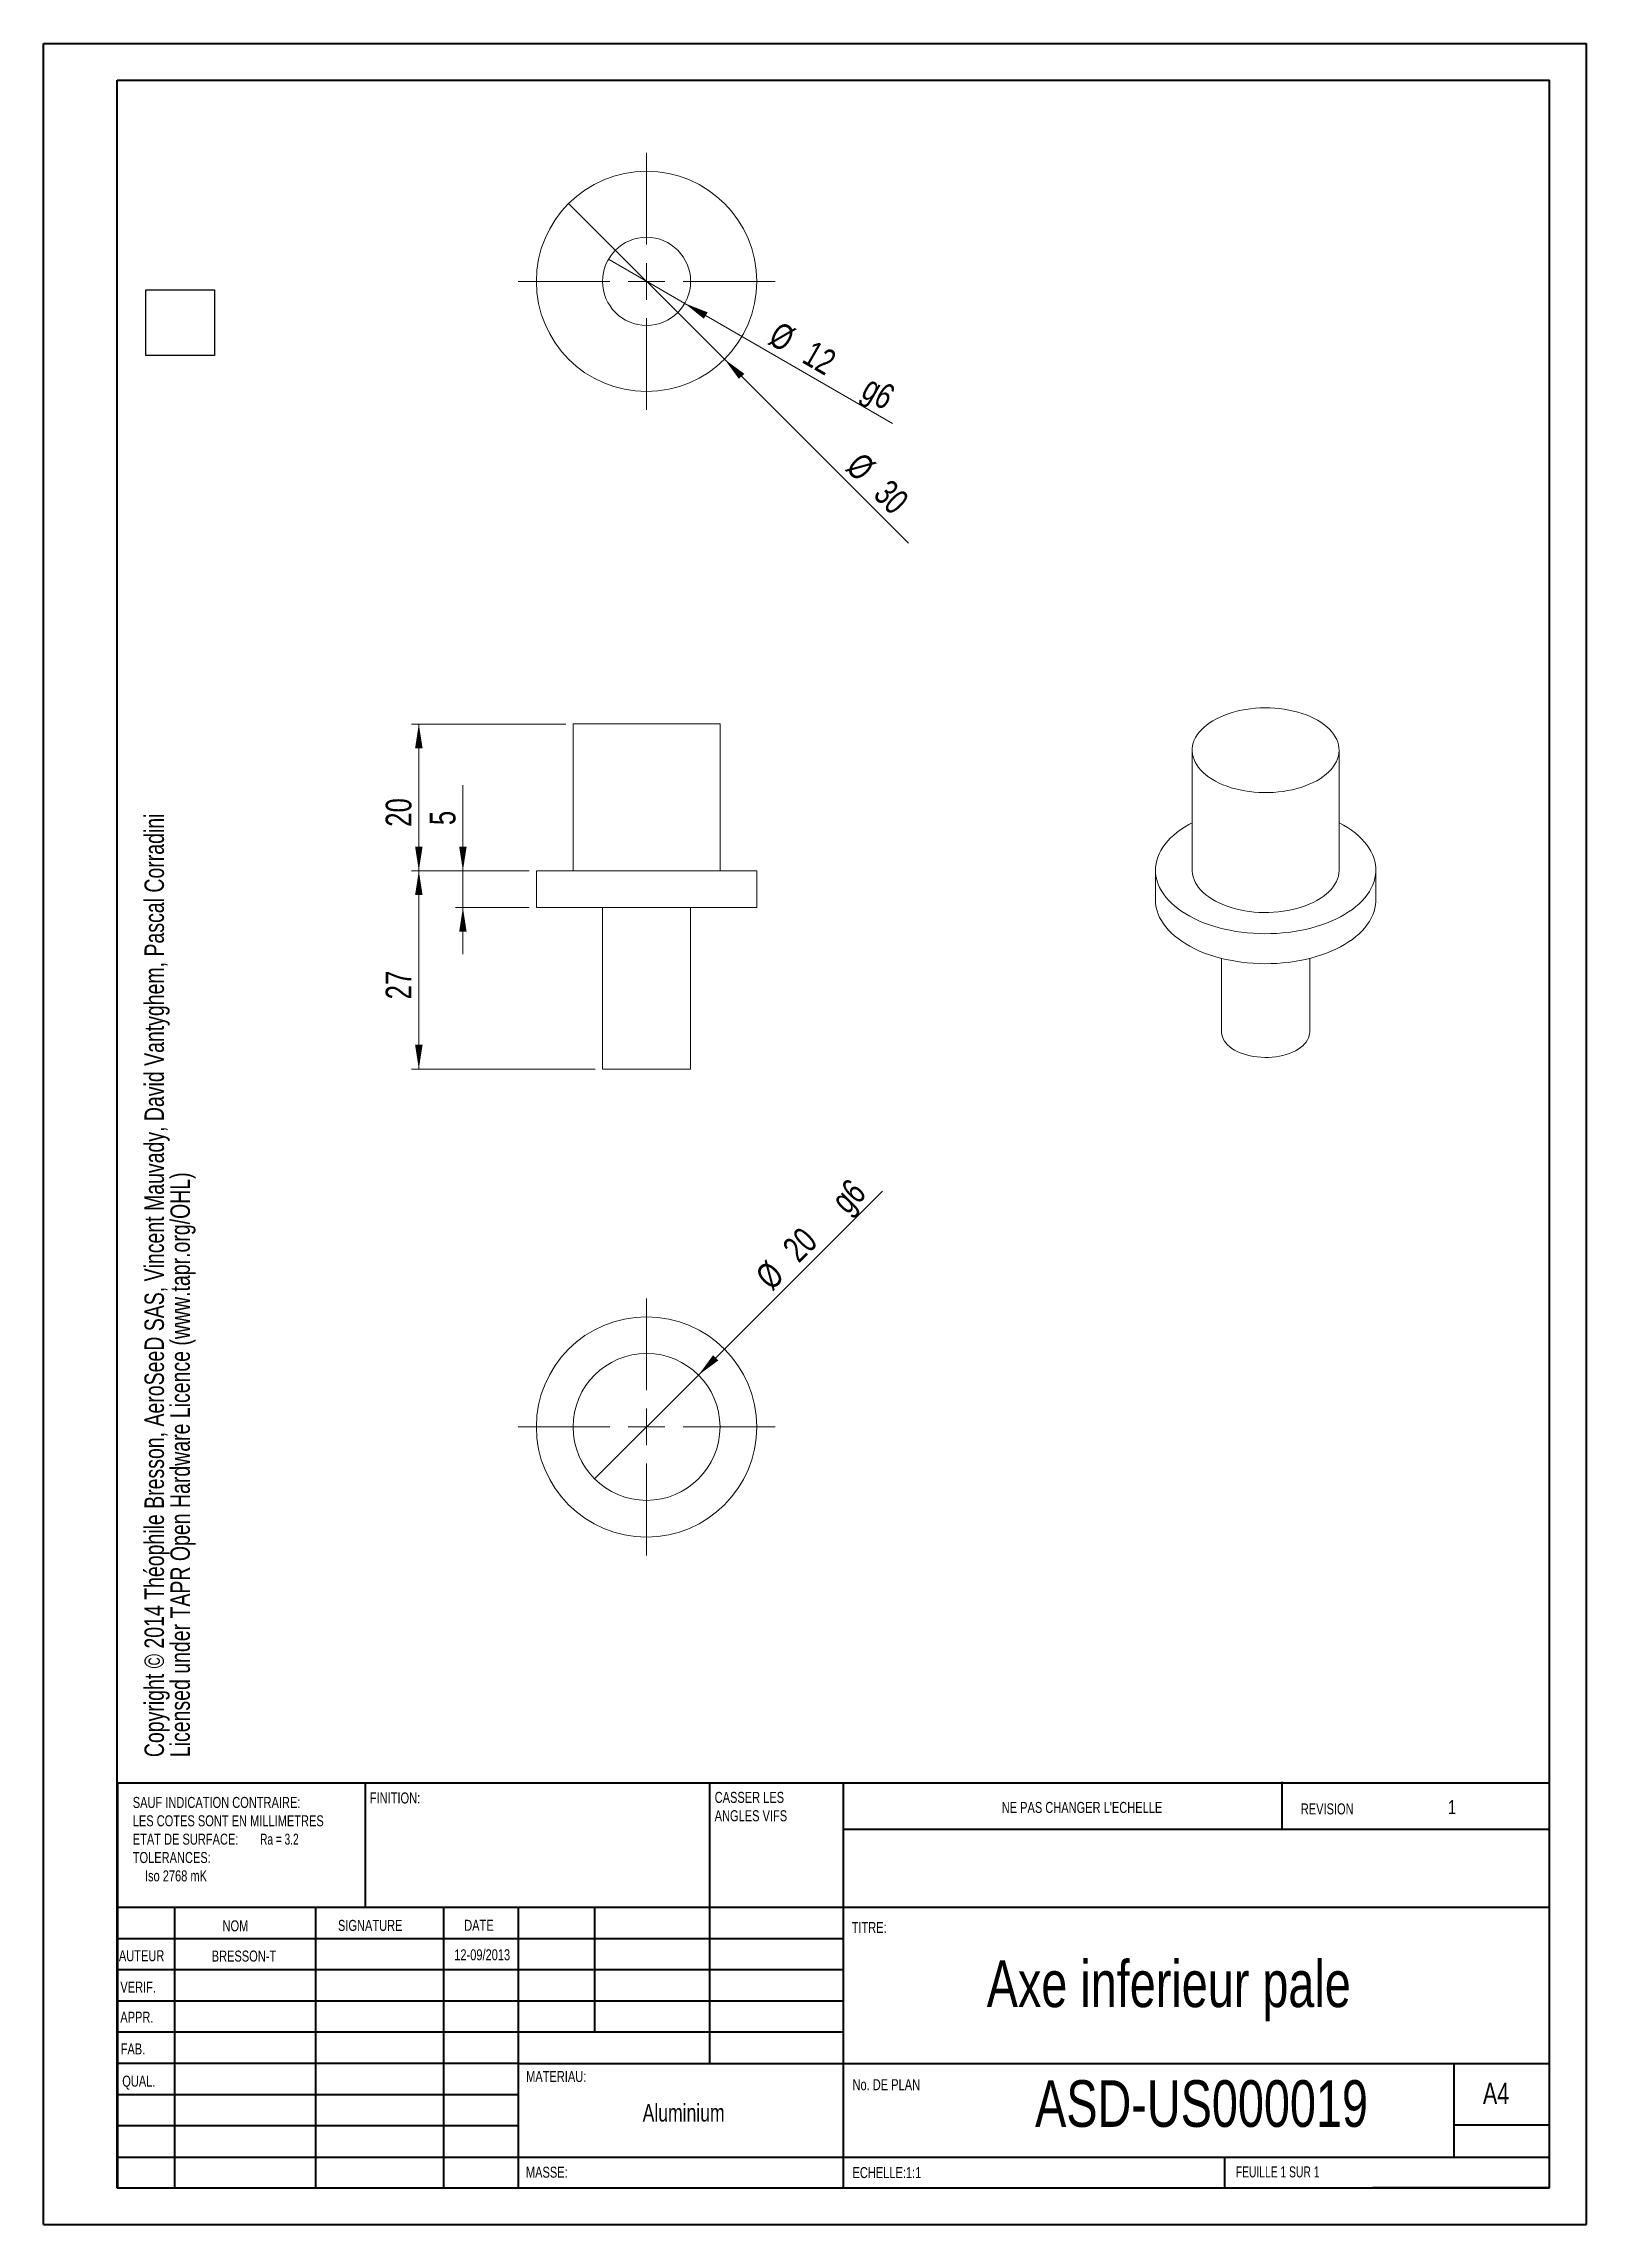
# Model space of a CAD drawing. Header units: millimetres. Extents: x 0 to 210, y 0 to 297.
import ezdxf

# ---------------------------------------------------------------- set-up
doc = ezdxf.new("R2010")
doc.units = ezdxf.units.MM
doc.styles.add('SLDTEXTSTYLE0', font='TXT', dxfattribs={"width": 0.75})
doc.styles.add('SLDTEXTSTYLE1', font='TXT', dxfattribs={"width": 0.7})
doc.styles.add('SLDTEXTSTYLE2', font='TXT', dxfattribs={"width": 0.6875})
doc.dimstyles.new('SLDDIMSTYLE0', dxfattribs={"dimtxt": 3.5, "dimasz": 3.302, "dimexe": 0, "dimexo": 0.0625, "dimgap": 0.875, "dimtad": 1, "dimrnd": 1e-09, "dimzin": 12, "dimdsep": 46, "dimtxsty": 'SLDTEXTSTYLE0', "dimsah": 1, "dimcen": 0.09, "dimadec": 0, "dimazin": 3, "dimtfac": 1, "dimtmove": 0, "dimatfit": 0, "dimfxl": 1, "dimfrac": 2, "dimtolj": 1, "dimtzin": 12, "dimarcsym": 0})
doc.dimstyles.new('SLDDIMSTYLE1', dxfattribs={"dimtxt": 3.5, "dimasz": 3.302, "dimexe": 0, "dimexo": 0.0625, "dimgap": 0.875, "dimtad": 1, "dimrnd": 1e-09, "dimzin": 12, "dimdsep": 46, "dimtxsty": 'SLDTEXTSTYLE0', "dimsah": 1, "dimcen": 0.09, "dimadec": 0, "dimazin": 3, "dimtfac": 1, "dimtofl": 0, "dimtmove": 0, "dimatfit": 3, "dimfxl": 1, "dimfrac": 2, "dimtolj": 1, "dimtzin": 12, "dimarcsym": 0})
doc.dimstyles.new('SLDDIMSTYLE2', dxfattribs={"dimtxt": 3.5, "dimasz": 3.302, "dimexe": 0, "dimexo": 0.0625, "dimgap": 0.875, "dimtad": 1, "dimrnd": 1e-09, "dimzin": 12, "dimdsep": 46, "dimtxsty": 'SLDTEXTSTYLE0', "dimblk1": 'NONE', "dimsah": 1, "dimcen": 0, "dimadec": 0, "dimazin": 3, "dimtfac": 1, "dimtmove": 0, "dimatfit": 3, "dimldrblk": 'NONE', "dimfxl": 1, "dimfrac": 2, "dimtolj": 1, "dimtzin": 12, "dimarcsym": 0})
doc.dimstyles.new('SLDDIMSTYLE3', dxfattribs={"dimtxt": 3.5, "dimasz": 3.302, "dimexe": 0, "dimexo": 0.0625, "dimgap": 0.875, "dimtad": 1, "dimrnd": 1e-09, "dimzin": 12, "dimdsep": 46, "dimtxsty": 'SLDTEXTSTYLE0', "dimblk1": 'NONE', "dimsah": 1, "dimcen": 0, "dimadec": 0, "dimazin": 3, "dimtfac": 1, "dimtmove": 0, "dimatfit": 3, "dimldrblk": 'NONE', "dimfxl": 1, "dimfrac": 2, "dimtolj": 1, "dimtzin": 12, "dimarcsym": 0})
doc.dimstyles.new('SLDDIMSTYLE4', dxfattribs={"dimtxt": 3.5, "dimasz": 3.302, "dimexe": 0, "dimexo": 0.0625, "dimgap": 0.875, "dimtad": 1, "dimrnd": 1e-09, "dimzin": 12, "dimdsep": 46, "dimtxsty": 'SLDTEXTSTYLE0', "dimblk1": 'NONE', "dimsah": 1, "dimcen": 0, "dimadec": 0, "dimazin": 3, "dimtfac": 1, "dimtmove": 0, "dimatfit": 3, "dimldrblk": 'NONE', "dimfxl": 1, "dimfrac": 2, "dimtolj": 1, "dimtzin": 12, "dimarcsym": 0})
picture_1 = doc.add_image_def('image1.bmp', size_in_pixel=(400, 420))

# ---------------------------------------------------------------- blocks, each defined once
blk = doc.blocks.new('SW_NOTE_0')
at = {"color": 0, "linetype": 'Continuous', "lineweight": 0, "char_height": 2.6458, "attachment_point": 1, "rotation": 90, "style": 'SLDTEXTSTYLE0'}
for s, insert in [('Copyright © 2014 Théophile Bresson, AeroSeeD SAS, Vincent Mauvady, David Vantyghem, Pascal Corradini', (-3.41, 0)), ('Licensed under TAPR Open Hardware Licence (www.tapr.org/OHL)', (0.12, 0))]:
    blk.add_mtext(s, dxfattribs=dict(at, insert=insert))
blk = doc.blocks.new('SW_NOTE_1')
at = {"color": 0, "linetype": 'Continuous', "lineweight": 0, "char_height": 1.5, "attachment_point": 1, "style": 'SLDTEXTSTYLE0'}
for s, insert in [('CASSER LES', (0, 1.93)), ('ANGLES VIFS', (0, -0.57))]:
    blk.add_mtext(s, dxfattribs=dict(at, insert=insert))
blk = doc.blocks.new('SW_NOTE_2')
at = {"color": 0, "linetype": 'Continuous', "lineweight": 0, "char_height": 1.5, "attachment_point": 1}
for s, insert, style in [('SAUF INDICATION CONTRAIRE:', (0, 1.93), 'SLDTEXTSTYLE0'), ('LES COTES SONT EN MILLIMETRES', (0, -0.57), 'SLDTEXTSTYLE0'), ('TOLERANCES:', (0, -5.57), 'SLDTEXTSTYLE0'), ('ETAT DE SURFACE:', (0, -3.07), 'SLDTEXTSTYLE0'), ('Ra = 3.2', (17.33, -3.07), 'SLDTEXTSTYLE2'), ('Iso 2768 mK', (1.66, -8.07), 'SLDTEXTSTYLE0')]:
    blk.add_mtext(s, dxfattribs=dict(at, insert=insert, style=style))
blk = doc.blocks.new('*D4')
at = {"color": 7, "linetype": 'Continuous', "lineweight": 0}
for p, q in [((57.15, 184.55), (57.15, 196.21)), ((66.15, 184.55), (56.15, 184.55)), ((57.15, 184.55), (57.15, 179.55)), ((66.15, 179.55), (56.15, 179.55)), ((57.15, 179.55), (57.15, 173.2))]:
    blk.add_line(p, q, dxfattribs=at)
for points in [[(57.15, 184.55), (57.66, 187.86), (56.64, 187.86)], [(57.15, 179.55), (56.64, 176.25), (57.66, 176.25)]]:
    blk.add_solid(points, dxfattribs=at)
at = {"color": 7, "linetype": 'Continuous', "lineweight": 0, "insert": (52.64, 190.78, 0.1), "char_height": 3.5, "attachment_point": 1, "rotation": 90, "style": 'SLDTEXTSTYLE0'}
blk.add_mtext('5', dxfattribs=at)
blk = doc.blocks.new('*D5')
at = {"color": 7, "linetype": 'Continuous', "lineweight": 0}
for p, q in [((66.15, 184.55), (50.15, 184.55)), ((51.15, 184.55), (51.15, 157.55)), ((75.15, 157.55), (50.15, 157.55))]:
    blk.add_line(p, q, dxfattribs=at)
for points in [[(51.15, 184.55), (50.64, 181.25), (51.66, 181.25)], [(51.15, 157.55), (51.66, 160.86), (50.64, 160.86)]]:
    blk.add_solid(points, dxfattribs=at)
at = {"color": 7, "linetype": 'Continuous', "lineweight": 0, "insert": (46.64, 167.05, 0.1), "char_height": 3.5, "attachment_point": 1, "rotation": 90, "style": 'SLDTEXTSTYLE0'}
blk.add_mtext('27', dxfattribs=at)
blk = doc.blocks.new('*D6')
at = {"color": 7, "linetype": 'Continuous', "lineweight": 0}
for p, q in [((71.15, 204.55), (50.15, 204.55)), ((51.15, 184.55), (51.15, 204.55)), ((66.15, 184.55), (50.15, 184.55))]:
    blk.add_line(p, q, dxfattribs=at)
for points in [[(51.15, 204.55), (50.64, 201.25), (51.66, 201.25)], [(51.15, 184.55), (51.66, 187.86), (50.64, 187.86)]]:
    blk.add_solid(points, dxfattribs=at)
at = {"color": 7, "linetype": 'Continuous', "lineweight": 0, "insert": (46.64, 190.55, 0.1), "char_height": 3.5, "attachment_point": 1, "rotation": 90, "style": 'SLDTEXTSTYLE0'}
blk.add_mtext('20', dxfattribs=at)
blk = doc.blocks.new('*D8')
at = {"color": 7, "linetype": 'Continuous', "lineweight": 0}
for q in [(114.25, 140.92), (75.08, 101.75)]:
    blk.add_line((89.22, 115.89), q, dxfattribs=at)
blk.add_solid([(89.22, 115.89), (91.92, 117.87), (91.2, 118.59)], dxfattribs=at)
at = {"color": 7, "linetype": 'Continuous', "lineweight": 0, "char_height": 3.5, "attachment_point": 1, "rotation": 45, "style": 'SLDTEXTSTYLE0'}
for s, insert in [('g6', (107, 140.11, -23.4)), ('20', (100.4, 133.51, -23.4)), ('%%c', (96.71, 129.74, -23.4))]:
    blk.add_mtext(s, dxfattribs=dict(at, insert=insert))
blk = doc.blocks.new('_NONE')
blk = doc.blocks.new('SW_CENTERMARKSYMBOL_0')
at = {"color": 0, "linetype": 'Continuous', "lineweight": 0}
for p, q in [((0, 5), (0, 17.5)), ((-5, 0), (-17.5, 0)), ((0, 0), (-2.5, 0)), ((0, 0), (0, 2.5)), ((0, 0), (0, -2.5)), ((0, 0), (2.5, 0)), ((5, 0), (17.5, 0)), ((0, -5), (0, -17.5))]:
    blk.add_line(p, q, dxfattribs=at)
blk = doc.blocks.new('*D10')
at = {"color": 7, "linetype": 'Continuous', "lineweight": 0}
for q in [(71.54, 275.44), (117.79, 229.2)]:
    blk.add_line((92.76, 254.23), q, dxfattribs=at)
blk.add_solid([(92.76, 254.23), (94.73, 251.54), (95.45, 252.25)], dxfattribs=at)
at = {"color": 7, "linetype": 'Continuous', "lineweight": 0, "char_height": 3.5, "attachment_point": 1, "rotation": 315, "style": 'SLDTEXTSTYLE0'}
for s, insert in [('%%c', (111.57, 241.79, 23.6)), ('30', (115.34, 238.09, 23.6))]:
    blk.add_mtext(s, dxfattribs=dict(at, insert=insert))
blk = doc.blocks.new('*D11')
at = {"color": 7, "linetype": 'Continuous', "lineweight": 0}
for q in [(76.95, 267.84), (115.64, 245.5)]:
    blk.add_line((87.35, 261.84), q, dxfattribs=at)
blk.add_solid([(87.35, 261.84), (89.95, 259.74), (90.46, 260.62)], dxfattribs=at)
at = {"color": 7, "linetype": 'Continuous', "lineweight": 0, "char_height": 3.5, "attachment_point": 1, "rotation": 330, "style": 'SLDTEXTSTYLE0'}
for s, insert in [('%%c', (100.28, 259.51, 23.6)), ('12', (104.88, 256.92, 23.6)), ('g6', (112.91, 252.22, 23.6))]:
    blk.add_mtext(s, dxfattribs=dict(at, insert=insert))
blk = doc.blocks.new('SW_CENTERMARKSYMBOL_1')
at = {"color": 0, "linetype": 'Continuous', "lineweight": 0}
for p, q in [((0, 5), (0, 17.5)), ((-5, 0), (-17.5, 0)), ((0, 0), (-2.5, 0)), ((0, 0), (0, 2.5)), ((0, 0), (0, -2.5)), ((0, 0), (2.5, 0)), ((5, 0), (17.5, 0)), ((0, -5), (0, -17.5))]:
    blk.add_line(p, q, dxfattribs=at)

msp = doc.modelspace()

# ---------------------------------------------------------------- linework, layer by layer
at = {"color": 7, "linetype": 'Continuous', "lineweight": 40}
for p, q in [((0.079, 0.215), (0.079, 297.215)), ((0.079, 297.215), (210.079, 297.215)), ((210.079, 0.215), (210.079, 297.215)), ((210.079, 292.215), (210.079, 297.215)), ((10.079, 292.215), (205.079, 292.215)), ((10.079, 5.215), (10.079, 292.215)), ((205.079, 5.215), (205.079, 292.215)), ((10.111, 60.371), (205.079, 60.371)), ((10.111, 60.371), (10.111, 5.121)), ((43.911, 43.371), (43.911, 60.371)), ((90.711, 60.371), (90.711, 22.121)), ((108.911, 60.371), (108.911, 5.121)), ((168.679, 54.09), (168.679, 60.465)), ((205.079, 53.996), (108.911, 53.996)), ((205.079, 43.371), (10.111, 43.371)), ((17.911, 43.371), (17.911, 5.121)), ((37.102, 43.371), (37.102, 5.121)), ((54.51, 43.371), (54.51, 5.121)), ((64.711, 5.121), (64.711, 43.371)), ((75.111, 26.371), (75.111, 43.371)), ((108.911, 39.121), (10.111, 39.121)), ((108.911, 34.871), (10.111, 34.871)), ((108.911, 30.621), (10.111, 30.621)), ((108.911, 26.371), (10.111, 26.371)), ((64.711, 22.121), (10.111, 22.121)), ((64.711, 22.121), (205.079, 22.121)), ((192.079, 9.465), (192.079, 22.215)), ((64.711, 17.871), (10.111, 17.871)), ((64.711, 13.621), (10.111, 13.621)), ((205.079, 13.715), (192.079, 13.715)), ((10.111, 9.371), (205.079, 9.371)), ((160.879, 5.215), (160.879, 9.465)), ((10.079, 5.215), (205.079, 5.215)), ((205.079, 5.215), (180.988, 5.215)), ((0.079, 0.215), (210.079, 0.215))]:
    msp.add_line(p, q, dxfattribs=at)
at = {"color": 7, "linetype": 'Continuous', "lineweight": 15}
for p, q in [((72.151, 204.554), (72.151, 184.554)), ((92.151, 204.554), (72.151, 204.554)), ((92.151, 184.554), (92.151, 204.554)), ((156.423, 200.98), (156.423, 184.649)), ((176.423, 184.649), (176.423, 200.98)), ((67.151, 184.554), (67.151, 179.554)), ((97.151, 184.554), (67.151, 184.554)), ((97.151, 179.554), (97.151, 184.554)), ((151.423, 184.649), (151.423, 180.567)), ((181.423, 180.567), (181.423, 184.649)), ((97.151, 179.554), (67.151, 179.554)), ((76.151, 179.554), (76.151, 157.554)), ((88.151, 157.554), (88.151, 179.554)), ((160.423, 172.63), (160.423, 162.603)), ((172.423, 162.603), (172.423, 172.63)), ((88.151, 157.554), (76.151, 157.554))]:
    msp.add_line(p, q, dxfattribs=at)
at = {"color": 7, "linetype": 'Continuous', "lineweight": 15, "flags": 128}
for points in [[(173.494, 205.062), (173.946, 204.783), (174.365, 204.488), (174.75, 204.177), (175.097, 203.853), (175.407, 203.516), (175.678, 203.167), (175.908, 202.809), (176.097, 202.444), (176.243, 202.071), (176.347, 201.694), (176.407, 201.314), (176.423, 200.932), (176.396, 200.551), (176.325, 200.171), (176.211, 199.795), (176.053, 199.425), (175.854, 199.061), (175.614, 198.705), (175.333, 198.359), (175.014, 198.025), (174.657, 197.704), (174.264, 197.397), (173.836, 197.106), (173.377, 196.831), (172.886, 196.575), (172.368, 196.338), (171.823, 196.121), (171.255, 195.926), (170.666, 195.753), (170.058, 195.602), (169.435, 195.475), (168.798, 195.372), (168.151, 195.294), (167.496, 195.241), (166.837, 195.212), (166.175, 195.209), (165.515, 195.231), (164.859, 195.278), (164.21, 195.351), (163.57, 195.447), (162.943, 195.568), (162.331, 195.713), (161.737, 195.881), (161.163, 196.07), (160.613, 196.282), (160.087, 196.514), (159.59, 196.765), (159.122, 197.035), (158.687, 197.323), (158.285, 197.626), (157.919, 197.944), (157.59, 198.275), (157.299, 198.618), (157.049, 198.971), (156.839, 199.333), (156.671, 199.702), (156.546, 200.077), (156.465, 200.456), (156.426, 200.837), (156.432, 201.219), (156.481, 201.599), (156.574, 201.977), (156.709, 202.351), (156.888, 202.719), (157.107, 203.079), (157.368, 203.429), (157.668, 203.77), (158.007, 204.098), (158.382, 204.412), (158.793, 204.711), (159.236, 204.994), (159.712, 205.26), (160.216, 205.506), (160.748, 205.733), (161.305, 205.939), (161.883, 206.124), (162.482, 206.286), (163.098, 206.425), (163.729, 206.54), (164.371, 206.63), (165.023, 206.696), (165.68, 206.737), (166.341, 206.753), (167.002, 206.743), (167.66, 206.709), (168.313, 206.649), (168.958, 206.564), (169.592, 206.456), (170.212, 206.323), (170.815, 206.166), (171.399, 205.988), (171.962, 205.787), (172.5, 205.565), (173.012, 205.323), (173.494, 205.062)], [(177.03, 190.772), (177.584, 190.435), (178.106, 190.081), (178.594, 189.711), (179.047, 189.326), (179.464, 188.929), (179.843, 188.518), (180.183, 188.097), (180.484, 187.666), (180.744, 187.226), (180.963, 186.778), (181.14, 186.324), (181.275, 185.866), (181.366, 185.404), (181.415, 184.94), (181.42, 184.475), (181.382, 184.011), (181.302, 183.548), (181.178, 183.088), (181.011, 182.634), (180.803, 182.184), (180.553, 181.742), (180.262, 181.309), (179.932, 180.885), (179.562, 180.472), (179.155, 180.07), (178.711, 179.683), (178.231, 179.309), (177.718, 178.951), (177.171, 178.609), (176.594, 178.285), (175.988, 177.979), (175.354, 177.692), (174.694, 177.425), (174.01, 177.179), (173.305, 176.955), (172.58, 176.753), (171.836, 176.574), (171.078, 176.417), (170.306, 176.285), (169.522, 176.177), (168.73, 176.093), (167.931, 176.034), (167.128, 176), (166.323, 175.99), (165.518, 176.006), (164.715, 176.046), (163.918, 176.112), (163.128, 176.202), (162.347, 176.316), (161.578, 176.454), (160.823, 176.616), (160.084, 176.801), (159.364, 177.009), (158.663, 177.239), (157.985, 177.49), (157.332, 177.762), (156.705, 178.053), (156.105, 178.364), (155.536, 178.693), (154.998, 179.039), (154.492, 179.401), (154.022, 179.778), (153.587, 180.17), (153.189, 180.574), (152.829, 180.99), (152.508, 181.416), (152.228, 181.852), (151.988, 182.296), (151.79, 182.747), (151.634, 183.203), (151.521, 183.663), (151.451, 184.127), (151.424, 184.591), (151.44, 185.056), (151.499, 185.52), (151.602, 185.981), (151.747, 186.438), (151.934, 186.891), (152.164, 187.336), (152.434, 187.774), (152.745, 188.203), (153.095, 188.622), (153.484, 189.029), (153.91, 189.424), (154.371, 189.805), (154.868, 190.171), (155.398, 190.521), (155.96, 190.854), (156.423, 191.104)], [(176.423, 191.104), (176.445, 191.092), (177.03, 190.772)], [(176.423, 184.649), (176.423, 184.602), (176.396, 184.22), (176.325, 183.841), (176.211, 183.465), (176.053, 183.094), (175.854, 182.73), (175.614, 182.374), (175.333, 182.029), (175.014, 181.694), (174.657, 181.373), (174.264, 181.066), (173.836, 180.775), (173.377, 180.5), (172.886, 180.244), (172.368, 180.007), (171.823, 179.791), (171.255, 179.595), (170.666, 179.422), (170.058, 179.271), (169.435, 179.144), (168.798, 179.042), (168.151, 178.963), (167.496, 178.91), (166.837, 178.881), (166.175, 178.878), (165.515, 178.9), (164.859, 178.948), (164.21, 179.02), (163.57, 179.116), (162.943, 179.237), (162.331, 179.382), (161.737, 179.55), (161.163, 179.74), (160.613, 179.951), (160.087, 180.183), (159.59, 180.435), (159.122, 180.705), (158.687, 180.992), (158.285, 181.295), (157.919, 181.613), (157.59, 181.944), (157.299, 182.287), (157.049, 182.64), (156.839, 183.002), (156.671, 183.371), (156.546, 183.746), (156.465, 184.125), (156.426, 184.506), (156.423, 184.649)], [(181.423, 180.567), (181.42, 180.392), (181.382, 179.928), (181.302, 179.465), (181.178, 179.006), (181.011, 178.551), (180.803, 178.102), (180.553, 177.66), (180.262, 177.226), (179.932, 176.802), (179.562, 176.389), (179.155, 175.988), (178.711, 175.6), (178.231, 175.226), (177.718, 174.868), (177.171, 174.526), (176.594, 174.202), (175.988, 173.896), (175.354, 173.609), (174.694, 173.343), (174.01, 173.097), (173.305, 172.872), (172.58, 172.67), (171.836, 172.491), (171.078, 172.335), (170.306, 172.202), (169.522, 172.094), (168.73, 172.01), (167.931, 171.951), (167.128, 171.917), (166.323, 171.908), (165.518, 171.923), (164.715, 171.964), (163.918, 172.029), (163.128, 172.119), (162.347, 172.233), (161.578, 172.372), (160.823, 172.534), (160.084, 172.719), (159.364, 172.926), (158.663, 173.156), (157.985, 173.407), (157.332, 173.679), (156.705, 173.971), (156.105, 174.281), (155.536, 174.61), (154.998, 174.956), (154.492, 175.318), (154.022, 175.696), (153.587, 176.087), (153.189, 176.491), (152.829, 176.907), (152.508, 177.334), (152.228, 177.769), (151.988, 178.213), (151.79, 178.664), (151.634, 179.12), (151.521, 179.581), (151.451, 180.044), (151.424, 180.509), (151.423, 180.567)], [(172.423, 162.603), (172.411, 162.382), (172.357, 162.09), (172.261, 161.801), (172.122, 161.518), (171.942, 161.243), (171.722, 160.978), (171.465, 160.724), (171.171, 160.484), (170.842, 160.26), (170.482, 160.052), (170.093, 159.862), (169.677, 159.692), (169.238, 159.544), (168.778, 159.417), (168.302, 159.313), (167.812, 159.233), (167.312, 159.177), (166.805, 159.146), (166.296, 159.14), (165.788, 159.159), (165.284, 159.202), (164.789, 159.27), (164.305, 159.362), (163.836, 159.477), (163.387, 159.615), (162.959, 159.775), (162.556, 159.955), (162.181, 160.154), (161.836, 160.37), (161.525, 160.603), (161.249, 160.85), (161.01, 161.109), (160.81, 161.38), (160.65, 161.659), (160.533, 161.945), (160.457, 162.236), (160.425, 162.529), (160.423, 162.603)]]:
    msp.add_lwpolyline(points, dxfattribs=at)
at = {"color": 7, "linetype": 'Continuous', "lineweight": 15}
for centre, radius in [((82.151, 264.836), 15), ((82.151, 264.836), 6), ((82.151, 108.821), 15), ((82.151, 108.821), 10)]:
    msp.add_circle(centre, radius, dxfattribs=at)

# ---------------------------------------------------------------- block references
at = {"color": 7, "linetype": 'Continuous', "lineweight": 0}
for name, p in [('SW_CENTERMARKSYMBOL_1', (82.151, 264.836)), ('SW_NOTE_0', (17.218, 63.848)), ('SW_CENTERMARKSYMBOL_0', (82.151, 108.821)), ('SW_NOTE_2', (12.21, 56.499)), ('SW_NOTE_1', (91.42, 57.19))]:
    msp.add_blockref(name, p, dxfattribs=at)

# ---------------------------------------------------------------- texts
for s, insert, char_height, attachment_point, style in [('FINITION:', (44.482, 59.04), 1.5, 1, 'SLDTEXTSTYLE0'), ("NE PAS CHANGER L'ECHELLE", (130.493, 57.748), 1.5, 1, 'SLDTEXTSTYLE0'), ('REVISION', (171.206, 57.55), 1.5, 1, 'SLDTEXTSTYLE0'), ('1', (191.789, 57.99), 1.905, 2, 'SLDTEXTSTYLE0'), ('NOM', (24.433, 41.622), 1.5, 1, 'SLDTEXTSTYLE0'), ('SIGNATURE', (40.144, 41.683), 1.5, 1, 'SLDTEXTSTYLE0'), ('DATE', (57.326, 41.697), 1.5, 1, 'SLDTEXTSTYLE0'), ('TITRE:', (110.067, 41.399), 1.5, 1, 'SLDTEXTSTYLE0'), ('AUTEUR', (10.323, 37.551), 1.5, 1, 'SLDTEXTSTYLE0'), ('BRESSON-T', (27.346, 37.504), 1.4986, 2, 'SLDTEXTSTYLE0'), ('12-09/2013', (59.776, 37.68), 1.4986, 2, 'SLDTEXTSTYLE0'), ('Axe inferieur pale', (153.235, 36.156), 6.35, 2, 'SLDTEXTSTYLE0'), ('VERIF.', (10.521, 33.275), 1.5, 1, 'SLDTEXTSTYLE0'), ('APPR.', (10.513, 29.185), 1.5, 1, 'SLDTEXTSTYLE0'), ('FAB.', (10.566, 24.855), 1.5, 1, 'SLDTEXTSTYLE0'), ('MATERIAU:', (65.757, 21.107), 1.5, 1, 'SLDTEXTSTYLE0'), ('QUAL.', (10.78, 20.471), 1.5, 1, 'SLDTEXTSTYLE0'), ('No. DE PLAN', (110.185, 19.99), 1.5, 1, 'SLDTEXTSTYLE0'), ('ASD-US000019', (157.698, 19.847), 6.35, 2, 'SLDTEXTSTYLE0'), ('A4', (196, 19.515), 2.9104, 1, 'SLDTEXTSTYLE0'), ('Aluminium', (87.197, 16.606), 2.3813, 2, 'SLDTEXTSTYLE0'), ('MASSE:', (65.729, 8.07), 1.4986, 1, 'SLDTEXTSTYLE0'), ('ECHELLE:1:1', (110.185, 8.021), 1.5, 1, 'SLDTEXTSTYLE0'), ('FEUILLE 1 SUR 1', (162.357, 8.115), 1.5, 1, 'SLDTEXTSTYLE1')]:
    msp.add_mtext(s, dxfattribs=dict(at, insert=insert, char_height=char_height, attachment_point=attachment_point, style=style))

# ---------------------------------------------------------------- dimensions: what is measured, and where the dimension line sits
dim = msp.add_diameter_dim_2p(p1=(71.544, 275.442), p2=(92.757, 254.229), dimstyle='SLDDIMSTYLE3', dxfattribs=at)
dim.commit()
dim.dimension.update_dxf_attribs({"geometry": '*D10', "text_midpoint": (113.151, 233.836), "dimtype": 163})
for p1, p2, dimstyle, picture, middle in [((76.954, 267.836), (87.347, 261.836), 'SLDDIMSTYLE4', '*D11', (107.151, 250.402)), ((75.079, 101.749), (89.222, 115.892), 'SLDDIMSTYLE2', '*D8', (107.151, 133.821))]:
    dim = msp.add_diameter_dim_2p(p1=p1, p2=p2, text='<>g6', dimstyle=dimstyle, dxfattribs=at)
    dim.commit()
    dim.dimension.update_dxf_attribs({"geometry": picture, "text_midpoint": middle, "dimtype": 163})
for base, p2, dimstyle, picture, middle in [((51.151, 204.554), (72.151, 204.554), 'SLDDIMSTYLE1', '*D6', (51.151, 194.554)), ((57.151, 179.554), (67.151, 179.554), 'SLDDIMSTYLE0', '*D4', (57.151, 193.49)), ((51.151, 157.554), (76.151, 157.554), 'SLDDIMSTYLE1', '*D5', (51.151, 171.054))]:
    dim = msp.add_linear_dim(base=base, p1=(67.151, 184.554), p2=p2, angle=90, dimstyle=dimstyle, dxfattribs=at)
    dim.commit()
    dim.dimension.update_dxf_attribs({"geometry": picture, "text_midpoint": middle, "dimtype": 160})

# ---------------------------------------------------------------- pictures from other files: only their frames are drawn
image = msp.add_image(picture_1, insert=(23.35, 254.761), size_in_units=(8.933, 9.379), rotation=90)
image.dxf.flags = 7

doc.saveas('drawing.dxf')
